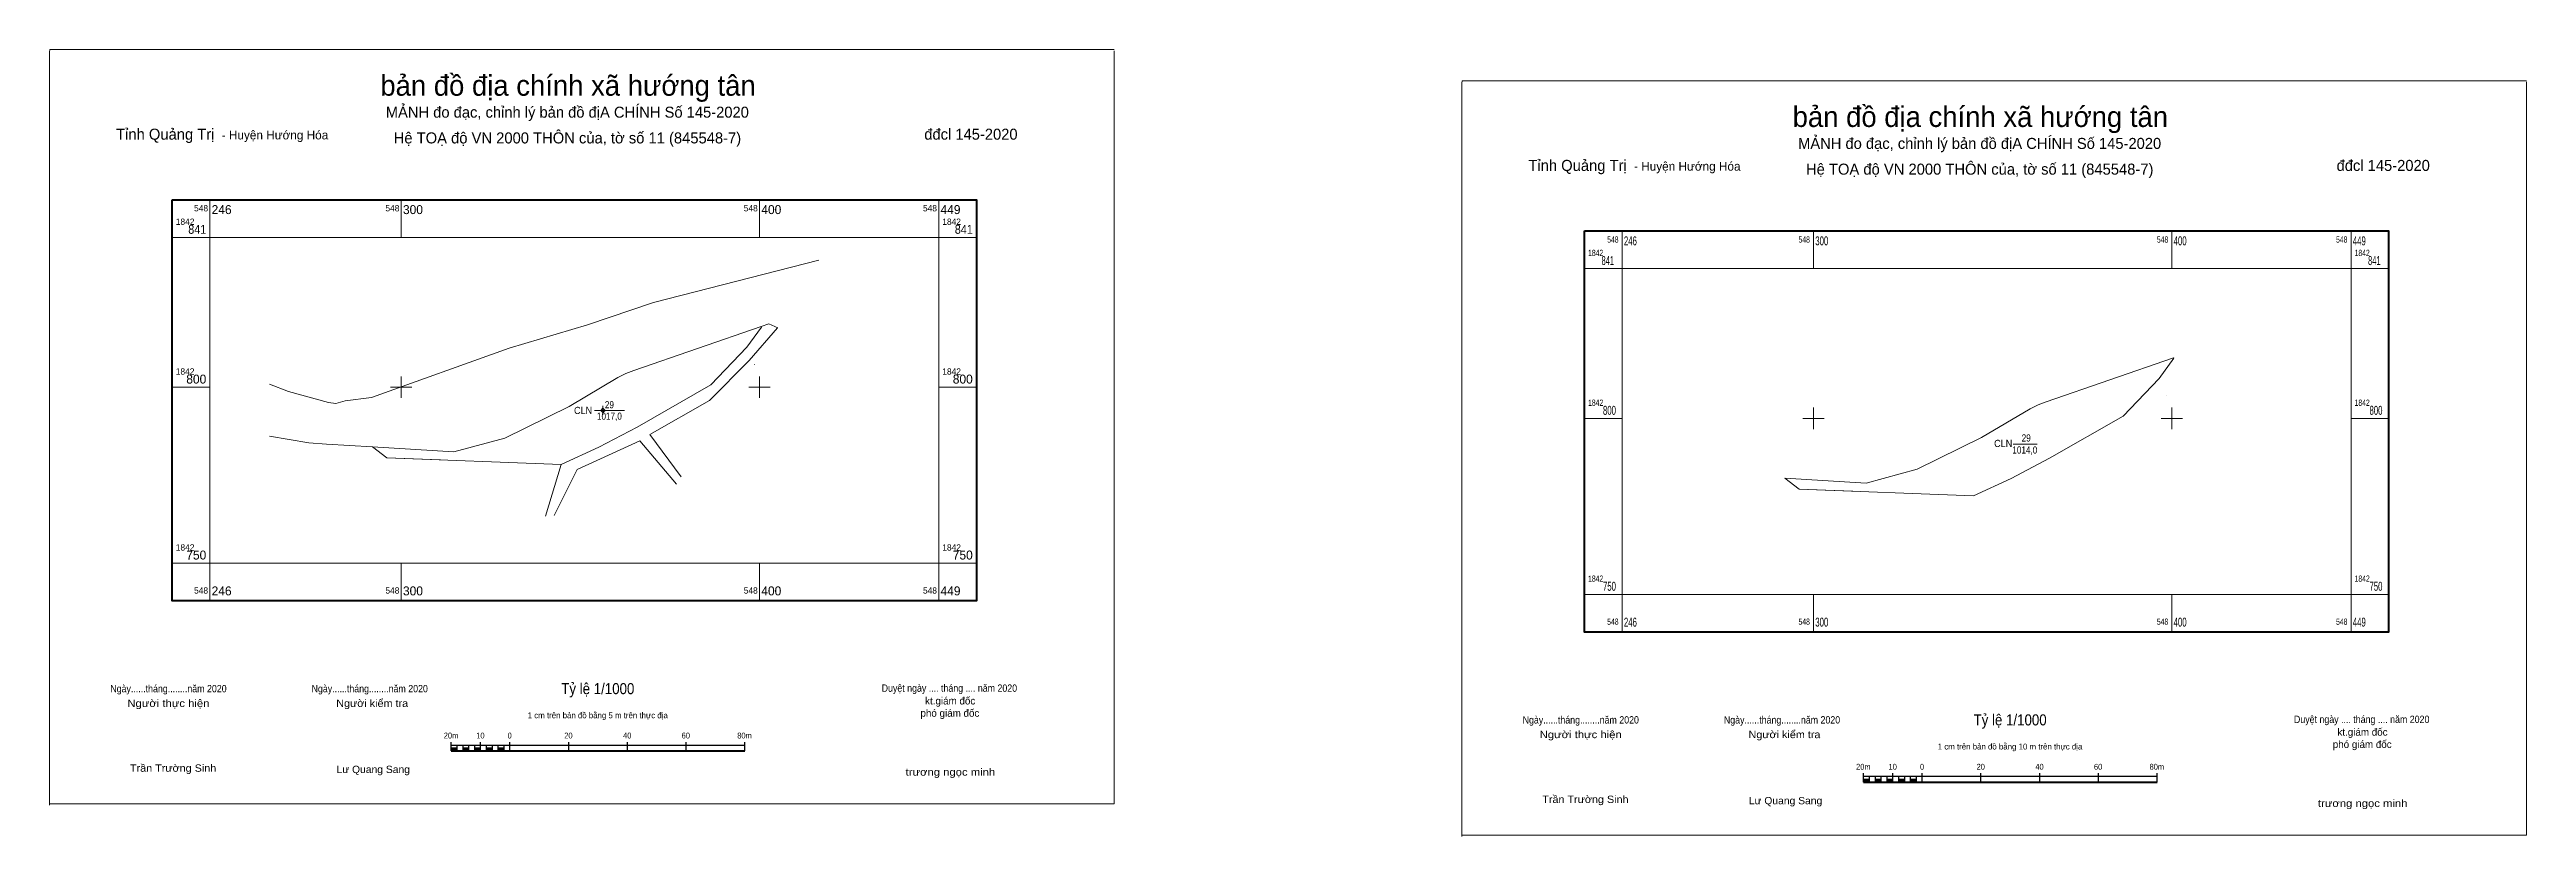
# Model space of a CAD drawing. Header units: metres. Extents: x 548202 to 548893, y 1842675 to 1842894.
import ezdxf
from ezdxf.enums import TextEntityAlignment as Align

# ---------------------------------------------------------------- set-up
doc = ezdxf.new("R2010")
doc.units = ezdxf.units.M
doc.header["$LTSCALE"] = 0.82
for name, color, linetype, lineweight in [('1', 7, 'Continuous', 13), ('10', 7, 'Continuous', 13), ('11', 7, 'Continuous', 13), ('13', 7, 'Continuous', 13), ('2', 7, 'Continuous', 25), ('63', 7, 'Continuous', 13)]:
    doc.layers.add(name, color=color, linetype=linetype, lineweight=lineweight)
doc.layers.add('4', color=7, linetype='Continuous')

msp = doc.modelspace()

# ---------------------------------------------------------------- hatches: boundary and pattern name
at = {"layer": '11'}
msp.add_hatch(color=256, dxfattribs=at).paths.add_polyline_path([(548356.456, 1842793.516, 1), (548356.156, 1842793.516, 1)])
at = {"layer": '2'}
for points in [[(548313.98, 1842698.58), (548315.62, 1842698.58), (548315.62, 1842699.39), (548313.98, 1842699.39)], [(548317.25, 1842698.58), (548318.89, 1842698.58), (548318.89, 1842699.39), (548317.25, 1842699.39)], [(548320.53, 1842698.58), (548322.17, 1842698.58), (548322.17, 1842699.39), (548320.53, 1842699.39)], [(548323.81, 1842698.58), (548325.44, 1842698.58), (548325.44, 1842699.39), (548323.81, 1842699.39)], [(548327.08, 1842698.58), (548328.72, 1842698.58), (548328.72, 1842699.39), (548327.08, 1842699.39)], [(548708.09, 1842689.87), (548709.73, 1842689.87), (548709.73, 1842690.69), (548708.09, 1842690.69)], [(548711.37, 1842689.87), (548713.01, 1842689.87), (548713.01, 1842690.69), (548711.37, 1842690.69)], [(548714.65, 1842689.87), (548716.28, 1842689.87), (548716.28, 1842690.69), (548714.65, 1842690.69)], [(548717.92, 1842689.87), (548719.56, 1842689.87), (548719.56, 1842690.69), (548717.92, 1842690.69)], [(548721.2, 1842689.87), (548722.84, 1842689.87), (548722.84, 1842690.69), (548721.2, 1842690.69)]]:
    msp.add_hatch(color=256, dxfattribs=at).paths.add_polyline_path(points)

# ---------------------------------------------------------------- linework, layer by layer
at = {"layer": '1'}
for p, q in [((548402.61, 1842817.66), (548405.1, 1842816.5)), ((548398.54, 1842806.28), (548398.55, 1842806.28)), ((548792.66, 1842797.58), (548792.66, 1842797.57)), ((548340.27, 1842764.05), (548344.61, 1842778.39))]:
    msp.add_line(p, q, dxfattribs=at)
for points in [[(548416.54, 1842835.39), (548370.44, 1842823.64), (548351.98, 1842817.35), (548330.15, 1842810.85), (548291.7, 1842797.1), (548284.41, 1842796.21), (548281.75, 1842795.42), (548279.76, 1842795.73), (548268.6, 1842798.75), (548263.21, 1842800.84)], [(548405.02, 1842816.54), (548397.12, 1842807.43), (548386.02, 1842796.32), (548369.36, 1842786.81), (548378.17, 1842774.96)], [(548263.21, 1842786.36), (548274.21, 1842784.46), (548279.19, 1842784.11), (548292.04, 1842783.34)], [(548292.04, 1842783.34), (548295.97, 1842780.27), (548310.98, 1842779.69)], [(548376.85, 1842772.99), (548366.64, 1842785.08), (548349.07, 1842777.02), (548342.68, 1842764.25)], [(548686.15, 1842774.63), (548690.09, 1842771.56), (548705.1, 1842770.98)]]:
    msp.add_lwpolyline(points, dxfattribs=at)
at = {"layer": '10'}
for p, q in [((548364.9, 1842804.65), (548400.46, 1842816.92)), ((548400.46, 1842816.92), (548402.61, 1842817.66)), ((548759.02, 1842795.94), (548794.57, 1842808.21))]:
    msp.add_line(p, q, dxfattribs=at)
for points in [[(548400.46, 1842816.92), (548400.54, 1842816.77), (548396.44, 1842811.17), (548386.38, 1842800.61), (548365.89, 1842788.87), (548355.17, 1842783.28), (548344.61, 1842778.39)], [(548292.04, 1842783.34), (548314.66, 1842781.98), (548328.95, 1842785.81), (548346.9, 1842794.65), (548360.43, 1842802.68), (548362.71, 1842803.79), (548364.9, 1842804.65)], [(548794.57, 1842808.21), (548794.66, 1842808.06), (548790.56, 1842802.46), (548780.5, 1842791.9), (548760.01, 1842780.16), (548749.29, 1842774.57), (548738.73, 1842769.68)], [(548686.16, 1842774.63), (548708.78, 1842773.27), (548723.07, 1842777.1), (548741.02, 1842785.94), (548754.55, 1842793.97), (548756.83, 1842795.08), (548759.02, 1842795.94)], [(548292.04, 1842783.34), (548295.97, 1842780.27), (548344.61, 1842778.39)], [(548686.16, 1842774.63), (548690.09, 1842771.56), (548738.73, 1842769.68)]]:
    msp.add_lwpolyline(points, dxfattribs=at)
at = {"layer": '11'}
for p, q in [((548201.95, 1842894.13), (548498.95, 1842894.13)), ((548498.96, 1842893.81), (548498.96, 1842683.81)), ((548596.07, 1842885.43), (548893.07, 1842885.43)), ((548893.07, 1842885.11), (548893.07, 1842675.11)), ((548356.31, 1842794.77), (548356.31, 1842794.14)), ((548355.68, 1842793.52), (548355.06, 1842793.52)), ((548356.31, 1842792.89), (548356.31, 1842792.27)), ((548357.56, 1842793.52), (548356.93, 1842793.52)), ((548498.95, 1842683.81), (548201.95, 1842683.81)), ((548893.07, 1842675.1), (548596.07, 1842675.1))]:
    msp.add_line(p, q, dxfattribs=at)
for points in [[(548201.87, 1842683.44), (548201.87, 1842893.44), (548201.95, 1842894.13)], [(548595.98, 1842674.73), (548595.98, 1842884.73), (548596.07, 1842885.43)]]:
    msp.add_lwpolyline(points, dxfattribs=at)
msp.add_lwpolyline([(548356.31, 1842794.14), (548355.68, 1842793.52), (548356.31, 1842792.89), (548356.93, 1842793.52)], close=True, dxfattribs=at)
msp.add_circle((548356.306, 1842793.516), 0.15, dxfattribs=at)
at = {"layer": '13'}
for p, q in [((548353.93, 1842793.52), (548362.35, 1842793.52)), ((548749.8, 1842784.08), (548756.51, 1842784.08))]:
    msp.add_line(p, q, dxfattribs=at)
at = {"layer": '2'}
for p, q in [((548313.98, 1842698.58), (548313.98, 1842701.03)), ((548313.98, 1842700.21), (548395.87, 1842700.21)), ((548315.62, 1842698.58), (548315.62, 1842700.21)), ((548317.25, 1842698.58), (548317.25, 1842700.21)), ((548318.89, 1842698.58), (548318.89, 1842700.21)), ((548320.53, 1842698.58), (548320.53, 1842700.21)), ((548322.17, 1842698.58), (548322.17, 1842701.03)), ((548323.81, 1842698.58), (548323.81, 1842700.21)), ((548325.44, 1842698.58), (548325.44, 1842700.21)), ((548327.08, 1842698.58), (548327.08, 1842700.21)), ((548328.72, 1842698.58), (548328.72, 1842700.21)), ((548330.36, 1842698.58), (548330.36, 1842701.03)), ((548346.74, 1842698.58), (548346.74, 1842701.03)), ((548363.12, 1842698.58), (548363.12, 1842701.03)), ((548379.49, 1842698.58), (548379.49, 1842701.03)), ((548395.87, 1842698.58), (548395.87, 1842701.03)), ((548708.09, 1842689.87), (548708.09, 1842692.33)), ((548708.09, 1842691.51), (548789.99, 1842691.51)), ((548709.73, 1842689.87), (548709.73, 1842691.51)), ((548711.37, 1842689.87), (548711.37, 1842691.51)), ((548713.01, 1842689.87), (548713.01, 1842691.51)), ((548714.65, 1842689.87), (548714.65, 1842691.51)), ((548716.28, 1842689.87), (548716.28, 1842692.33)), ((548717.92, 1842689.87), (548717.92, 1842691.51)), ((548719.56, 1842689.87), (548719.56, 1842691.51)), ((548721.2, 1842689.87), (548721.2, 1842691.51)), ((548722.84, 1842689.87), (548722.84, 1842691.51)), ((548724.47, 1842689.87), (548724.47, 1842692.33)), ((548740.85, 1842689.87), (548740.85, 1842692.33)), ((548757.23, 1842689.87), (548757.23, 1842692.33)), ((548773.61, 1842689.87), (548773.61, 1842692.33)), ((548789.99, 1842689.87), (548789.99, 1842692.33))]:
    msp.add_line(p, q, dxfattribs=at)
at = {"layer": '2', "lineweight": 53}
for p, q in [((548313.98, 1842698.58), (548395.87, 1842698.58)), ((548708.09, 1842689.87), (548789.99, 1842689.87))]:
    msp.add_line(p, q, dxfattribs=at)
at = {"layer": '2', "lineweight": 13}
for points in [[(548313.98, 1842698.58), (548315.62, 1842698.58), (548315.62, 1842699.39), (548313.98, 1842699.39)], [(548317.25, 1842698.58), (548318.89, 1842698.58), (548318.89, 1842699.39), (548317.25, 1842699.39)], [(548320.53, 1842698.58), (548322.17, 1842698.58), (548322.17, 1842699.39), (548320.53, 1842699.39)], [(548323.81, 1842698.58), (548325.44, 1842698.58), (548325.44, 1842699.39), (548323.81, 1842699.39)], [(548327.08, 1842698.58), (548328.72, 1842698.58), (548328.72, 1842699.39), (548327.08, 1842699.39)], [(548708.09, 1842689.87), (548709.73, 1842689.87), (548709.73, 1842690.69), (548708.09, 1842690.69)], [(548711.37, 1842689.87), (548713.01, 1842689.87), (548713.01, 1842690.69), (548711.37, 1842690.69)], [(548714.65, 1842689.87), (548716.28, 1842689.87), (548716.28, 1842690.69), (548714.65, 1842690.69)], [(548717.92, 1842689.87), (548719.56, 1842689.87), (548719.56, 1842690.69), (548717.92, 1842690.69)], [(548721.2, 1842689.87), (548722.84, 1842689.87), (548722.84, 1842690.69), (548721.2, 1842690.69)]]:
    msp.add_lwpolyline(points, close=True, dxfattribs=at)
at = {"layer": '63'}
for p, q in [((548246.6, 1842841.76), (548246.6, 1842852.26)), ((548300, 1842841.76), (548300, 1842852.26)), ((548400, 1842841.76), (548400, 1842852.26)), ((548450, 1842841.76), (548450, 1842852.26)), ((548640.71, 1842833.06), (548640.71, 1842843.56)), ((548694.12, 1842833.06), (548694.12, 1842843.56)), ((548794.12, 1842833.06), (548794.12, 1842843.56)), ((548844.11, 1842833.06), (548844.11, 1842843.56)), ((548246.6, 1842841.76), (548236.1, 1842841.76)), ((548450, 1842841.76), (548460.5, 1842841.76)), ((548640.71, 1842833.06), (548630.21, 1842833.06)), ((548844.11, 1842833.06), (548854.61, 1842833.06)), ((548300, 1842797), (548300, 1842803)), ((548400, 1842797), (548400, 1842803)), ((548246.6, 1842800), (548236.1, 1842800)), ((548297, 1842800), (548303, 1842800)), ((548397, 1842800), (548403, 1842800)), ((548450, 1842800), (548460.5, 1842800)), ((548640.71, 1842791.29), (548630.21, 1842791.29)), ((548691.12, 1842791.29), (548697.12, 1842791.29)), ((548694.12, 1842788.29), (548694.12, 1842794.29)), ((548791.12, 1842791.29), (548797.12, 1842791.29)), ((548794.12, 1842788.29), (548794.12, 1842794.29)), ((548844.11, 1842791.29), (548854.61, 1842791.29)), ((548246.6, 1842750.94), (548236.1, 1842750.94)), ((548246.6, 1842750.94), (548246.6, 1842740.44)), ((548300, 1842750.94), (548300, 1842740.44)), ((548400, 1842750.94), (548400, 1842740.44)), ((548450, 1842750.94), (548450, 1842740.44)), ((548450, 1842750.94), (548460.5, 1842750.94)), ((548640.71, 1842742.23), (548630.21, 1842742.23)), ((548640.71, 1842742.23), (548640.71, 1842731.73)), ((548694.12, 1842742.23), (548694.12, 1842731.73)), ((548794.12, 1842742.23), (548794.12, 1842731.73)), ((548844.11, 1842742.23), (548844.11, 1842731.73)), ((548844.11, 1842742.23), (548854.61, 1842742.23))]:
    msp.add_line(p, q, dxfattribs=at)
at = {"layer": '63', "lineweight": 70}
for points in [[(548236.1, 1842852.26), (548460.5, 1842852.26), (548460.5, 1842740.44), (548236.1, 1842740.44)], [(548630.21, 1842843.56), (548854.61, 1842843.56), (548854.61, 1842731.73), (548630.21, 1842731.73)]]:
    msp.add_lwpolyline(points, close=True, dxfattribs=at)
at = {"layer": '63'}
for points in [[(548246.6, 1842841.76), (548450, 1842841.76), (548450, 1842750.94), (548246.6, 1842750.94)], [(548640.71, 1842833.06), (548844.11, 1842833.06), (548844.11, 1842742.23), (548640.71, 1842742.23)]]:
    msp.add_lwpolyline(points, close=True, dxfattribs=at)

# ---------------------------------------------------------------- texts
at = {"layer": '13', "width": 0.85}
for p in [(548358.11, 1842794.12), (548753.475, 1842784.83)]:
    msp.add_text('29', height=2, dxfattribs=at).set_placement(p, align=Align.CENTER)
at = {"layer": '2'}
for s, height, p in [('bản đồ địa chính xã hướng tân', 5.731, (548346.56, 1842881.26)), ('MẢNH đo đạc, chỉnh lý bản đồ địA CHÍNH Số 145-2020', 3.07, (548346.36, 1842875.14)), ('bản đồ địa chính xã hướng tân', 5.731, (548740.67, 1842872.55)), ('Hệ TOẠ độ VN 2000 THÔN của, tờ số 11 (845548-7)', 3.078, (548346.39, 1842867.96)), ('MẢNH đo đạc, chỉnh lý bản đồ địA CHÍNH Số 145-2020', 3.07, (548740.47, 1842866.43)), ('Hệ TOẠ độ VN 2000 THÔN của, tờ số 11 (845548-7)', 3.078, (548740.5, 1842859.25)), ('kt.giám đốc', 2.047, (548453.205, 1842711.52)), ('1 cm trên bản đồ bằng 5 m trên thực địa', 1.638, (548354.86, 1842707.68)), ('phó giám đốc', 2.047, (548453.125, 1842708.1)), ('kt.giám đốc', 2.047, (548847.315, 1842702.81)), ('1 cm trên bản đồ bằng 10 m trên thực địa', 1.64, (548748.97, 1842698.97)), ('phó giám đốc', 2.047, (548847.235, 1842699.39))]:
    msp.add_text(s, height=height, dxfattribs=at).set_placement(p, align=Align.CENTER)
for s, height, p in [('Tỉnh Quảng Trị ', 3.078, (548220.44, 1842869)), ('- Huyện Hướng Hóa', 2.456, (548249.92, 1842869.08)), ('Tỉnh Quảng Trị ', 3.078, (548614.55, 1842860.29)), ('- Huyện Hướng Hóa', 2.456, (548644.03, 1842860.37))]:
    msp.add_text(s, height=height, dxfattribs=at).set_placement(p)
for p in [(548472, 1842869), (548866.11, 1842860.29)]:
    msp.add_text(' đđcl 145-2020', height=3.07, dxfattribs=at).set_placement(p, align=Align.RIGHT)
at = {"layer": '2', "width": 0.95}
for p in [(548353.31, 1842792.52), (548749.59, 1842783.32)]:
    msp.add_text('CLN', height=2, dxfattribs=at).set_placement(p, align=Align.RIGHT)
at = {"layer": '2'}
for s, height, width, p in [('Ngày......tháng........năm 2020', 2.047, 0.9, (548235.06, 1842714.92)), ('Người thực hiện', 2.047, 1.15, (548235.04, 1842710.84)), ('Ngày......tháng........năm 2020', 2.047, 0.9, (548291.22, 1842714.92)), ('Người kiểm tra', 2.047, 1.1, (548291.905, 1842710.84)), ('Tỷ lệ 1/1000', 3.079, 0.9, (548354.87, 1842714.4)), ('Duyệt ngày .... tháng .... năm 2020', 2.047, 0.9, (548452.975, 1842715.06)), ('Ngày......tháng........năm 2020', 2.047, 0.9, (548629.17, 1842706.21)), ('Ngày......tháng........năm 2020', 2.047, 0.9, (548685.33, 1842706.21)), ('Tỷ lệ 1/1000', 3.079, 0.9, (548748.98, 1842705.69)), ('Duyệt ngày .... tháng .... năm 2020', 2.047, 0.9, (548847.085, 1842706.35)), ('20m', 1.638, 0.95, (548313.91, 1842702.04)), ('10', 1.638, 0.95, (548322.11, 1842702.04)), ('0', 1.638, 0.9, (548330.295, 1842702.04)), ('20', 1.638, 0.95, (548346.67, 1842702.04)), ('40', 1.638, 0.95, (548363.07, 1842702.04)), ('60', 1.638, 0.95, (548379.43, 1842702.04)), ('80m', 1.638, 0.95, (548395.81, 1842702.04)), ('Người thực hiện', 2.047, 1.15, (548629.15, 1842702.13)), ('Người kiểm tra', 2.047, 1.1, (548686.015, 1842702.13)), ('Trần Trường Sinh', 2.047, 1.1, (548236.355, 1842692.76)), ('Lư Quang Sang', 2.05, 1.05, (548292.2, 1842692.4)), ('trương ngọc minh', 2.047, 1.15, (548453.265, 1842691.66)), ('20m', 1.638, 0.95, (548708.02, 1842693.33)), ('10', 1.638, 0.95, (548716.22, 1842693.33)), ('0', 1.638, 0.9, (548724.405, 1842693.33)), ('20', 1.638, 0.95, (548740.78, 1842693.33)), ('40', 1.638, 0.95, (548757.18, 1842693.33)), ('60', 1.638, 0.95, (548773.54, 1842693.33)), ('80m', 1.638, 0.95, (548789.92, 1842693.33)), ('Trần Trường Sinh', 2.047, 1.1, (548630.465, 1842684.05)), ('Lư Quang Sang', 2.05, 1.05, (548686.31, 1842683.69)), ('trương ngọc minh', 2.047, 1.15, (548847.375, 1842682.95))]:
    msp.add_text(s, height=height, dxfattribs=dict(at, width=width)).set_placement(p, align=Align.CENTER)
at = {"layer": '4', "width": 0.85}
for s, p in [('1017,0', (548358.105, 1842790.92)), ('1014,0', (548753.08, 1842781.48))]:
    msp.add_text(s, height=2, dxfattribs=at).set_placement(p, align=Align.CENTER)
at = {"layer": '63'}
for s, height, p in [('548', 1.75, (548246.11, 1842849.01)), ('548', 1.75, (548299.5, 1842849.01)), ('548', 1.75, (548399.5, 1842849.01)), ('548', 1.75, (548449.51, 1842849.01)), ('800', 2.5, (548245.61, 1842801)), ('800', 2.5, (548459.5, 1842801)), ('750', 2.5, (548245.61, 1842751.94)), ('750', 2.5, (548459.5, 1842751.94)), ('548', 1.75, (548246.11, 1842742.44)), ('548', 1.75, (548299.5, 1842742.44)), ('548', 1.75, (548399.5, 1842742.44)), ('548', 1.75, (548449.51, 1842742.44))]:
    msp.add_text(s, height=height, dxfattribs=at).set_placement(p, align=Align.RIGHT)
for s, height, p in [('246', 2.5, (548247.1, 1842848.26)), ('300', 2.5, (548300.5, 1842848.26)), ('400', 2.5, (548400.5, 1842848.26)), ('449', 2.5, (548450.5, 1842848.26)), ('1842', 1.75, (548237.1, 1842845.26)), ('1842', 1.75, (548451, 1842845.26)), ('1842', 1.75, (548237.1, 1842803.5)), ('1842', 1.75, (548451, 1842803.5)), ('1842', 1.75, (548237.1, 1842754.44)), ('1842', 1.75, (548451, 1842754.44)), ('246', 2.5, (548247.1, 1842741.94)), ('300', 2.5, (548300.5, 1842741.94)), ('400', 2.5, (548400.5, 1842741.94)), ('449', 2.5, (548450.5, 1842741.94))]:
    msp.add_text(s, height=height, dxfattribs=at).set_placement(p)
for s, height, width, p in [('841', 2.5, 0.9, (548245.6, 1842842.76)), ('841', 2.5, 0.9, (548459.51, 1842842.76)), ('841', 2.5, 0.55, (548638.46, 1842834.05)), ('548', 1.75, 0.65, (548639.71, 1842840.3)), ('548', 1.75, 0.65, (548693.11, 1842840.3)), ('548', 1.75, 0.65, (548793.11, 1842840.3)), ('548', 1.75, 0.65, (548843.11, 1842840.3)), ('841', 2.5, 0.55, (548852.37, 1842834.05)), ('800', 2.5, 0.65, (548638.99, 1842792.29)), ('800', 2.5, 0.65, (548852.89, 1842792.29)), ('750', 2.5, 0.65, (548638.99, 1842743.23)), ('750', 2.5, 0.65, (548852.89, 1842743.23)), ('548', 1.75, 0.65, (548639.71, 1842733.73)), ('548', 1.75, 0.65, (548693.11, 1842733.73)), ('548', 1.75, 0.65, (548793.11, 1842733.73)), ('548', 1.75, 0.65, (548843.11, 1842733.73))]:
    msp.add_text(s, height=height, dxfattribs=dict(at, width=width)).set_placement(p, align=Align.RIGHT)
at = {"layer": '63', "width": 0.65}
for s, height, p in [('1842', 1.75, (548631.21, 1842836.55)), ('246', 2.5, (548641.21, 1842839.55)), ('300', 2.5, (548694.61, 1842839.55)), ('400', 2.5, (548794.61, 1842839.55)), ('449', 2.5, (548844.61, 1842839.55)), ('1842', 1.75, (548845.11, 1842836.55)), ('1842', 1.75, (548631.21, 1842794.79)), ('1842', 1.75, (548845.11, 1842794.79)), ('1842', 1.75, (548631.21, 1842745.73)), ('1842', 1.75, (548845.11, 1842745.73)), ('246', 2.5, (548641.21, 1842733.23)), ('300', 2.5, (548694.61, 1842733.23)), ('400', 2.5, (548794.61, 1842733.23)), ('449', 2.5, (548844.61, 1842733.23))]:
    msp.add_text(s, height=height, dxfattribs=at).set_placement(p)

doc.saveas('drawing.dxf')
